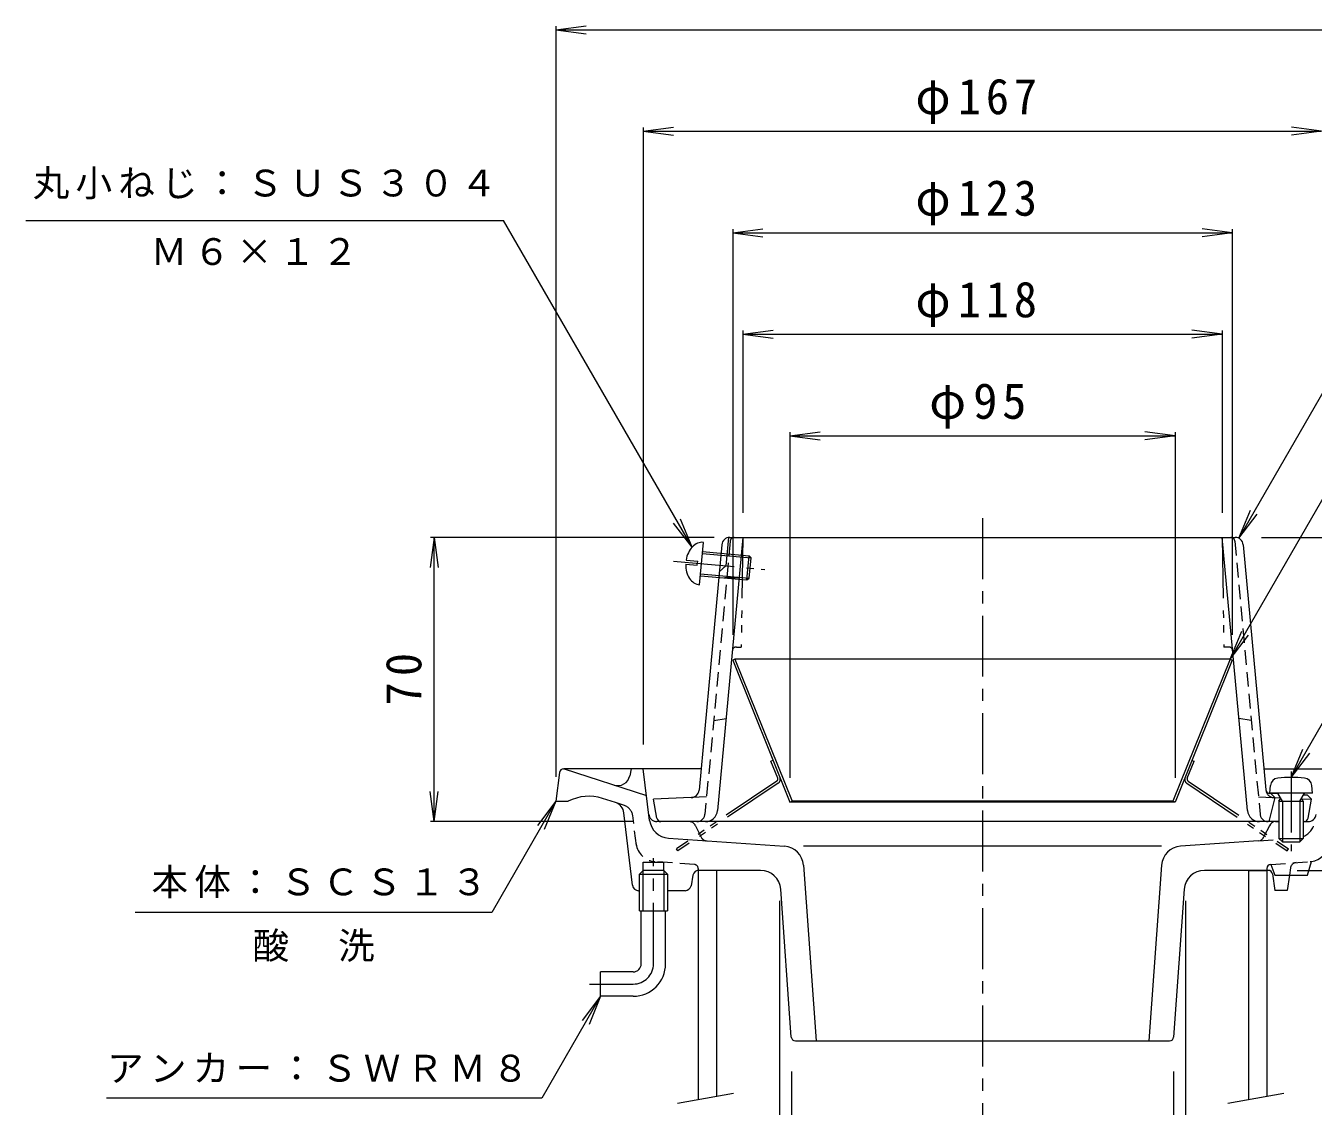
# Model space of a CAD drawing. Units: millimetres, scale not verified. Extents: x -270 to 233, y -346 to 389.
# Drawn here: x -269.8 to 47.2, y -76.9 to 189.1 of the extents above; entities that cross this region are included whole.
import ezdxf

# ---------------------------------------------------------------- set-up
doc = ezdxf.new("R2010")
doc.units = ezdxf.units.MM
doc.header["$LTSCALE"] = 3
for name, pattern in [('CHAIN1', [8, 5, -1, 1, -1]), ('DASHED1', [1.8, 1.2, -0.6]), ('DOUBLE_CHAIN1', [8.8, 5, -1, 0.6, -0.6, 0.6, -1]), ('DOUBLE_CHAIN2', [12.8, 9, -1, 0.6, -0.6, 0.6, -1])]:
    doc.linetypes.add(name, pattern=pattern)
for name, color, linetype, lineweight in [('0-0_通り芯', 3, 'Continuous', 9), ('0-2_仕上', 6, 'Continuous', 9), ('0-3_建具', 4, 'Continuous', 9), ('0-4_その他', 7, 'Continuous', 9), ('0-5_寸法', 7, 'Continuous', 9), ('0-6_ハッチ', 2, 'DOUBLE_CHAIN1', 9)]:
    doc.layers.add(name, color=color, linetype=linetype, lineweight=lineweight)
doc.styles.add('ＭＳ ゴシック', font='')
doc.styles.get('ＭＳ ゴシック').set_extended_font_data('MS Gothic')

msp = doc.modelspace()

# ---------------------------------------------------------------- linework, layer by layer
at = {"layer": '0-0_通り芯', "linetype": 'CHAIN1'}
msp.add_line((-34.26, 67.879), (-34.26, -99.472), dxfattribs=at)
at = {"layer": '0-0_通り芯'}
for p, q in [((-138.369, 5.293), (-139.26, -1.831)), ((-137.377, 6.169), (-137.26, 6.169)), ((-137.26, 6.169), (-116.95, -0.43)), ((-103.542, 6.169), (-137.26, 6.169)), ((-120.76, 6.169), (-121.102, 4.445)), ((-116.201, -6.527), (-117.76, 6.169)), ((35.022, 6.169), (68.74, 6.169)), ((-139.26, -1.831), (-136.26, -1.831)), ((-124.586, -2.155), (-127.77, -1.12)), ((-120.417, -22.508), (-122.534, -4.655)), ((36.412, -7.884), (35.045, -10.497)), ((37.844, -6.831), (38.729, -6.831)), ((44.729, -6.831), (45.874, -6.831)), ((-111.587, -10.905), (-82.975, -12.906)), ((33.719, -11.559), (14.456, -12.906)), ((9.817, -12.906), (-78.337, -12.906)), ((-117.81, -16.831), (-112.71, -16.831)), ((-117.81, -18.831), (-117.81, -16.831)), ((-112.71, -18.831), (-112.71, -16.831)), ((-88.915, -18.831), (-104.26, -18.831)), ((-78.337, -17.538), (-75.244, -60.831)), ((9.817, -17.538), (6.725, -60.831)), ((36.122, -18.831), (20.396, -18.831)), ((35.74, -18.365), (35.74, -18.831)), ((36.67, -17.367), (36.74, -17.362)), ((-105.531, -20.016), (-106.008, -22.642)), ((37.11, -19.68), (37.74, -23.794)), ((41.298, -20.013), (40.74, -23.794)), ((-118.71, -23.831), (-118.927, -23.831)), ((-107.475, -23.831), (-111.81, -23.831)), ((-81.326, -59.902), (-83.928, -23.475)), ((15.408, -23.475), (12.807, -59.902)), ((40.74, -23.794), (37.74, -23.794)), ((-80.329, -60.831), (11.809, -60.831))]:
    msp.add_line(p, q, dxfattribs=at)
at = {"layer": '0-0_通り芯', "linetype": 'DASHED1'}
for p, q in [((-122.427, -2.856), (-124.586, -2.155)), ((-119.475, -12.684), (-120.376, -5.344)), ((33.718, -11.547), (38.949, -11.181)), ((-105.19, -17.367), (-114.907, -16.688)), ((-104.26, -18.365), (-104.26, -18.831)), ((36.74, -17.362), (46.387, -16.688)), ((41.564, -18.206), (41.298, -20.013))]:
    msp.add_line(p, q, dxfattribs=at)
at = {"layer": '0-0_通り芯', "linetype": 'DOUBLE_CHAIN2'}
for p, q in [((-106.363, -6.831), (-114.394, -6.831)), ((-104.931, -7.884), (-103.428, -10.814))]:
    msp.add_line(p, q, dxfattribs=at)
at = {"layer": '0-0_通り芯', "color": 4, "linetype": 'CHAIN1'}
for p, q in [((-115.26, -41.831), (-115.26, -15.798)), ((-131.04, -46.831), (-120.26, -46.831))]:
    msp.add_line(p, q, dxfattribs=at)
at = {"layer": '0-0_通り芯', "color": 4}
for p, q in [((-117.81, -18.831), (-118.71, -19.731)), ((-112.71, -18.831), (-117.81, -18.831)), ((-117.81, -28.831), (-117.81, -18.831)), ((-112.71, -18.831), (-111.81, -19.731)), ((-112.71, -18.831), (-112.71, -28.831)), ((-118.71, -19.731), (-111.81, -19.731)), ((-118.71, -28.831), (-118.71, -19.731)), ((-111.81, -19.731), (-111.81, -28.831)), ((-118.71, -28.831), (-111.81, -28.831)), ((-118.26, -41.831), (-118.26, -28.831)), ((-112.26, -41.831), (-112.26, -28.831)), ((-120.26, -43.831), (-128.26, -43.831)), ((-128.26, -49.831), (-128.26, -43.831)), ((-120.26, -49.831), (-128.26, -49.831))]:
    msp.add_line(p, q, dxfattribs=at)
at = {"layer": '0-0_通り芯'}
msp.add_lwpolyline([(36.74, -17.362), (37.74, -20.013), (45.74, -20.013), (46.74, -16.651)], dxfattribs=at)
for centre, radius, start, end in [((-137.377, 5.169), 1, 90, 172.8746), ((-124.045, 5.03), 3, 251.99994, 348.7693), ((-131.169, -11.582), 11, 71.99997, 117.56938), ((-125.513, -5.008), 3, 6.76268, 72.00015), ((45.874, -4.831), 2, 270, 353.00002), ((-111.238, -5.918), 5, 186.99902, 266.00024), ((37.844, -8.331), 1.5, 90, 162.6731), ((33.613, -10.051), 1.5, 274.00117, 342.67337), ((46.038, -11.7), 5, 278.06767, 352.99933), ((-83.324, -17.894), 5, 4.08577, 86.00006), ((14.805, -17.894), 5, 93.99994, 175.91423), ((-104.063, -20.327), 1.5, 85.99995, 168.02353), ((-88.915, -23.831), 5, 4.08537, 90), ((20.396, -23.831), 5, 90, 175.91463), ((36.74, -18.365), 1, 93.99933, 180), ((36.122, -19.831), 1, 8.70119, 90), ((-118.927, -22.331), 1.5, 186.76208, 270), ((-107.475, -22.331), 1.5, 270, 348.02353), ((-80.329, -59.831), 1, 184.08383, 270), ((11.809, -59.831), 1, 270, 355.91617)]:
    msp.add_arc(centre, radius, start, end, dxfattribs=at)
at = {"layer": '0-0_通り芯', "linetype": 'DASHED1'}
for centre, radius, start, end in [((-123.354, -5.71), 3, 7.00043, 72.00015), ((42.719, -5.918), 5, 294.36995, 353.00098), ((-114.558, -11.7), 5, 187.00067, 266.00024), ((-105.26, -18.365), 1, 0, 86.00067), ((43.048, -18.425), 1.5, 94, 171.61166), ((46.038, -11.7), 5, 273.99976, 278.06767)]:
    msp.add_arc(centre, radius, start, end, dxfattribs=at)
at = {"layer": '0-0_通り芯', "linetype": 'DOUBLE_CHAIN2'}
for centre, radius, start, end in [((-114.394, -4.831), 2, 186.99998, 270), ((-106.363, -8.331), 1.5, 17.3269, 90), ((-102.133, -10.05), 1.5, 210.53842, 265.99883)]:
    msp.add_arc(centre, radius, start, end, dxfattribs=at)
at = {"layer": '0-0_通り芯', "color": 4}
for radius in [2, 8]:
    msp.add_arc((-120.26, -41.831), radius, 270, 0, dxfattribs=at)
at = {"layer": '0-0_通り芯', "color": 4, "linetype": 'CHAIN1'}
for radius in [2, 5]:
    msp.add_arc((-120.26, -41.831), radius, 270, 0, dxfattribs=at)
at = {"layer": '0-2_仕上'}
for p, q in [((-98.444, 61.354), (-104.047, 0.904)), ((-93.255, 63.169), (-99.491, -4.108)), ((-96.453, 63.169), (27.944, 63.169)), ((30.981, -4.108), (24.745, 63.169)), ((29.935, 61.354), (35.53, 0.995)), ((38.574, -0.006), (36.48, 0.088)), ((-105.949, -0.91), (-115.255, -1.331)), ((-114.404, -6.01), (-115.255, -1.331)), ((45.745, -0.331), (44.727, -0.285)), ((46.745, -1.331), (45.745, -0.331)), ((45.895, -6.01), (46.745, -1.331)), ((38.729, -6.831), (-113.42, -6.831)), ((44.911, -6.831), (44.729, -6.831))]:
    msp.add_line(p, q, dxfattribs=at)
at = {"layer": '0-2_仕上', "color": 4, "linetype": 'DOUBLE_CHAIN1'}
for p, q in [((-103.894, 51.48), (-102.944, 61.937)), ((-110.29, 57.333), (-87.828, 55.291)), ((-107.24, 57.558), (-104.37, 57.297)), ((-104.46, 56.301), (-104.37, 57.297)), ((-103.193, 59.198), (-91.242, 58.112)), ((-103.148, 59.696), (-91.695, 58.655)), ((-92.238, 52.68), (-91.695, 58.655)), ((-91.695, 58.655), (-91.242, 58.112)), ((-107.331, 56.562), (-104.46, 56.301)), ((-103.646, 54.219), (-91.695, 53.132)), ((-103.691, 53.72), (-92.238, 52.68))]:
    msp.add_line(p, q, dxfattribs=at)
at = {"layer": '0-2_仕上', "linetype": 'DASHED1'}
for p, q in [((-96.352, 62.261), (-102.588, -5.016)), ((27.842, 62.261), (34.078, -5.016)), ((-94.182, 53.169), (-99.203, 53.169)), ((-100.419, 18.06), (-97.36, 18.56)), ((31.91, 18.06), (28.85, 18.56)), ((-102.191, -0.74), (-105.949, -0.91)), ((33.682, -0.74), (37.439, -0.91)), ((37.439, -0.91), (39.124, -0.986)), ((44.378, -1.224), (46.745, -1.331))]:
    msp.add_line(p, q, dxfattribs=at)
at = {"layer": '0-2_仕上', "linetype": 'DOUBLE_CHAIN1'}
for p, q in [((-93.255, 63.169), (-93.67, 36.169)), ((24.745, 63.169), (25.16, 36.169)), ((-94.846, 36.169), (-93.67, 36.169)), ((26.336, 36.169), (25.16, 36.169))]:
    msp.add_line(p, q, dxfattribs=at)
at = {"layer": '0-2_仕上', "color": 4, "linetype": 'CHAIN1'}
msp.add_line((41.729, 5.518), (41.729, -14.101), dxfattribs=at)
at = {"layer": '0-2_仕上', "color": 4}
for p, q in [((36.479, 0.169), (36.645, 2.072)), ((46.979, 0.169), (36.479, 0.169)), ((39.599, -1.831), (38.547, 0.042)), ((43.859, -1.831), (44.911, 0.042)), ((46.979, 0.169), (46.812, 2.072)), ((38.729, -1.831), (39.17, -1.067)), ((38.729, -1.831), (44.729, -1.831)), ((38.729, -1.831), (38.729, -10.961)), ((39.599, -1.831), (39.599, -11.831)), ((43.859, -1.831), (43.859, -11.831)), ((44.729, -1.831), (44.288, -1.067)), ((44.729, -1.831), (44.729, -10.961)), ((39.599, -11.831), (38.729, -10.961)), ((38.729, -10.961), (44.729, -10.961)), ((39.599, -11.831), (43.859, -11.831)), ((43.859, -11.831), (44.729, -10.961))]:
    msp.add_line(p, q, dxfattribs=at)
at = {"layer": '0-2_仕上'}
for points in [[(-96.77, 63.169), (-97.418, 56.169), (-99.064, 54.669)], [(36.745, 0.076), (37.745, -0.924), (36.245, -6.831)]]:
    msp.add_lwpolyline(points, dxfattribs=at)
at = {"layer": '0-2_仕上', "color": 4, "linetype": 'DOUBLE_CHAIN1'}
msp.add_lwpolyline([(-92.238, 52.68), (-91.695, 53.132), (-91.242, 58.112)], dxfattribs=at)
at = {"layer": '0-2_仕上'}
for centre, radius, start, end in [((-96.453, 61.169), 2, 90, 174.70406), ((27.944, 61.169), 2, 5.2959, 90), ((-106.039, 1.088), 2, 272.59178, 354.70433), ((36.525, 1.087), 1, 185.2957, 267.40889), ((-113.42, -5.831), 1, 190.3056, 270), ((-102.478, -3.831), 3, 270, 354.70436), ((33.969, -3.831), 3, 185.29565, 270), ((44.911, -5.831), 1, 270, 349.6944)]:
    msp.add_arc(centre, radius, start, end, dxfattribs=at)
at = {"layer": '0-2_仕上', "linetype": 'DASHED1'}
for centre, radius, start, end in [((-95.356, 62.169), 1, 90, 174.70509), ((26.847, 62.169), 1, 5.29491, 90), ((37.53, 1.088), 2, 185.29567, 267.40822), ((-104.579, -4.831), 2, 270, 354.7041), ((36.07, -4.831), 2, 185.2959, 270)]:
    msp.add_arc(centre, radius, start, end, dxfattribs=at)
at = {"layer": '0-2_仕上', "linetype": 'DOUBLE_CHAIN1'}
for centre, start, end in [((-94.846, 35.169), 90, 174.70509), ((26.336, 35.169), 5.29491, 90)]:
    msp.add_arc(centre, 1, start, end, dxfattribs=at)
at = {"layer": '0-2_仕上', "color": 4}
for centre, radius, start, end in [((38.638, 1.898), 2, 96.33817, 175.00002), ((41.729, -25.931), 30, 83.6618, 96.3382), ((44.82, 1.898), 2, 4.99998, 83.66183), ((38.329, -0.081), 0.25, 29.32918, 90), ((45.129, -0.081), 0.25, 90, 150.67082)]:
    msp.add_arc(centre, radius, start, end, dxfattribs=at)
at = {"layer": '0-2_仕上', "color": 4, "linetype": 'DOUBLE_CHAIN1'}
for start_param, end_param in [(6.2831853, 7.7585936), (1.6661844, 3.1415927)]:
    msp.add_ellipse((-103.419, 56.708), major_axis=(0.475, 5.228), ratio=0.7428, start_param=start_param, end_param=end_param, dxfattribs=at)
at = {"layer": '0-3_建具'}
for p, q in [((-99.76, -18.831), (-104.26, -18.831)), ((-104.26, -18.831), (-104.26, -75.259)), ((-99.76, -18.831), (-99.76, -74.466)), ((31.24, -18.831), (35.74, -18.831)), ((31.24, -18.831), (31.24, -75.259)), ((35.74, -18.831), (35.74, -74.466))]:
    msp.add_line(p, q, dxfattribs=at)
at = {"layer": '0-3_建具', "color": 7}
for p, q in [((-109.373, -76.161), (-95.586, -73.73)), ((26.127, -76.161), (39.914, -73.73))]:
    msp.add_line(p, q, dxfattribs=at)
at = {"layer": '0-4_その他'}
for p, q in [((-139.26, 188.169), (-131.824, 189.148)), ((-139.26, 189.069), (-139.26, 4.169)), ((-139.26, 188.169), (70.74, 188.169)), ((-139.26, 188.169), (-131.824, 187.19)), ((-117.76, 163.169), (-110.324, 164.148)), ((-117.76, 164.069), (-117.76, 12.169)), ((-117.76, 163.169), (49.24, 163.169)), ((-117.76, 163.169), (-110.324, 162.19)), ((49.24, 163.169), (41.804, 164.148)), ((49.24, 163.169), (41.804, 162.19)), ((-95.755, 138.169), (-88.319, 139.148)), ((-95.755, 139.069), (-95.755, 39.169)), ((-95.755, 138.169), (27.245, 138.169)), ((-95.755, 138.169), (-88.319, 137.19)), ((27.245, 138.169), (19.81, 139.148)), ((27.245, 138.169), (19.81, 137.19)), ((27.245, 139.069), (27.245, 39.169)), ((-93.255, 113.169), (-85.819, 114.148)), ((24.745, 113.169), (17.31, 114.148)), ((-93.255, 114.069), (-93.255, 69.169)), ((-93.255, 113.169), (24.745, 113.169)), ((-93.255, 113.169), (-85.819, 112.19)), ((24.745, 113.169), (17.31, 112.19)), ((24.745, 114.069), (24.745, 69.169)), ((-81.655, 88.169), (-74.219, 89.148)), ((-81.655, 89.069), (-81.655, 3.945)), ((13.145, 88.169), (5.71, 89.148)), ((13.145, 89.069), (13.145, 3.945)), ((-81.655, 88.169), (13.145, 88.169)), ((-81.655, 88.169), (-74.219, 87.19)), ((13.145, 88.169), (5.71, 87.19)), ((-169.26, 63.169), (-170.239, 55.733)), ((-100.345, 63.169), (-170.16, 63.169)), ((-169.26, -6.831), (-169.26, 63.169)), ((-169.26, 63.169), (-168.281, 55.733)), ((34.447, 63.169), (125.082, 63.169)), ((-169.26, -6.831), (-170.239, 0.605)), ((-169.26, -6.831), (-168.281, 0.605)), ((-120.089, -6.831), (-170.16, -6.831)), ((43.24, -18.831), (101.64, -18.831)), ((-84.26, -26.331), (-84.26, -144.551)), ((15.74, -26.331), (15.74, -144.551)), ((-81.26, -68.331), (-81.26, -120.551)), ((12.74, -68.331), (12.74, -120.551))]:
    msp.add_line(p, q, dxfattribs=at)
at = {"layer": '0-5_寸法'}
for p, q in [((-269.797, 141.169), (-152.188, 141.169)), ((-105.754, 60.743), (-152.188, 141.169)), ((-105.754, 60.743), (-110.32, 66.693)), ((-105.754, 60.743), (-108.624, 67.672)), ((28.814, 62.97), (33.38, 68.92)), ((26.689, 33.169), (31.255, 39.119)), ((41.729, 4.069), (44.599, 10.998)), ((41.729, 4.069), (46.294, 10.019)), ((-139.26, -1.831), (-155.064, -29.204)), ((-139.26, -1.831), (-143.825, -7.781)), ((-139.26, -1.831), (-142.13, -8.76)), ((-155.064, -29.204), (-242.852, -29.204)), ((-128.26, -49.831), (-142.741, -74.913)), ((-128.26, -49.831), (-132.825, -55.781)), ((-128.26, -49.831), (-131.13, -56.76)), ((-142.741, -74.913), (-249.92, -74.913))]:
    msp.add_line(p, q, dxfattribs=at)
for points in [[(80.891, 153.169), (28.814, 62.97), (31.684, 69.899)], [(78.765, 123.368), (26.689, 33.169), (29.559, 40.098)], [(41.729, 4.069), (88.61, 85.269), (202.862, 85.269)]]:
    msp.add_lwpolyline(points, dxfattribs=at)
at = {"layer": '0-6_ハッチ', "linetype": 'Continuous'}
for p, q in [((-95.198, 33.169), (-95.755, 32.945)), ((-95.755, 32.945), (-81.655, -2.055)), ((26.689, 33.169), (-95.198, 33.169)), ((-95.198, 33.169), (-81.098, -1.831)), ((26.689, 33.169), (12.589, -1.831)), ((-81.655, -2.055), (-81.098, -1.831)), ((13.145, -2.055), (-81.655, -2.055))]:
    msp.add_line(p, q, dxfattribs=at)
at = {"layer": '0-6_ハッチ'}
for p, q in [((-85.809, 8.257), (-86.365, 8.033)), ((-84.678, 3.845), (-86.365, 8.033)), ((16.169, 3.845), (17.856, 8.033)), ((17.3, 8.257), (17.856, 8.033)), ((-84.899, 3.123), (-109.591, -13.558)), ((-84.563, 2.626), (-109.255, -14.055)), ((16.054, 2.626), (40.745, -14.055)), ((16.39, 3.123), (41.081, -13.558)), ((-109.255, -14.055), (-109.591, -13.558)), ((40.745, -14.055), (41.081, -13.558))]:
    msp.add_line(p, q, dxfattribs=at)
at = {"layer": '0-6_ハッチ', "linetype": 'Continuous'}
for points in [[(26.689, 33.169), (27.245, 32.945), (13.145, -2.055)], [(13.145, -2.055), (12.589, -1.831), (-81.098, -1.831)]]:
    msp.add_lwpolyline(points, dxfattribs=at)
at = {"layer": '0-6_ハッチ'}
for centre, radius, start, end in [((-85.235, 3.62), 0.6, 304.04227, 21.94041), ((-85.235, 3.62), 1.2, 304.04227, 21.94041), ((16.725, 3.62), 1.2, 158.05959, 235.95773), ((16.725, 3.62), 0.6, 158.05959, 235.95773)]:
    msp.add_arc(centre, radius, start, end, dxfattribs=at)

# ---------------------------------------------------------------- texts
at = {"layer": '0-4_その他', "color": 2, "char_height": 8.798, "attachment_point": 7, "style": 'ＭＳ ゴシック'}
for s, insert in [('\\T1.21;\\W0.95;φ167', (-50.76, 164.969)), ('\\T1.21;\\W0.95;φ123', (-50.755, 139.969)), ('\\T1.21;\\W0.95;φ118', (-50.755, 114.969)), ('\\T1.19;φ95', (-47.38, 89.969))]:
    msp.add_mtext(s, dxfattribs=dict(at, insert=insert))
at = {"layer": '0-4_その他', "color": 2, "insert": (-172.26, 21.794), "char_height": 8.798, "attachment_point": 7, "rotation": 90, "style": 'ＭＳ ゴシック'}
msp.add_mtext('\\T1.27;\\W0.95;70', dxfattribs=at)
at = {"layer": '0-5_寸法', "char_height": 6.598, "attachment_point": 7, "style": 'ＭＳ ゴシック'}
for s, insert in [('\\T1.17;丸小ねじ：ＳＵＳ３０４', (-268.064, 146.375)), ('\\T1.17;Ｍ６×１２', (-239.041, 130.146)), ('\\T1.17;本体：ＳＣＳ１３', (-238.833, -25.688)), ('\\T1.17;酸\u3000洗', (-213.958, -41.383)), ('\\T1.17;アンカー：ＳＷＲＭ８', (-249.754, -71.175))]:
    msp.add_mtext(s, dxfattribs=dict(at, insert=insert))

doc.saveas('drawing.dxf')
